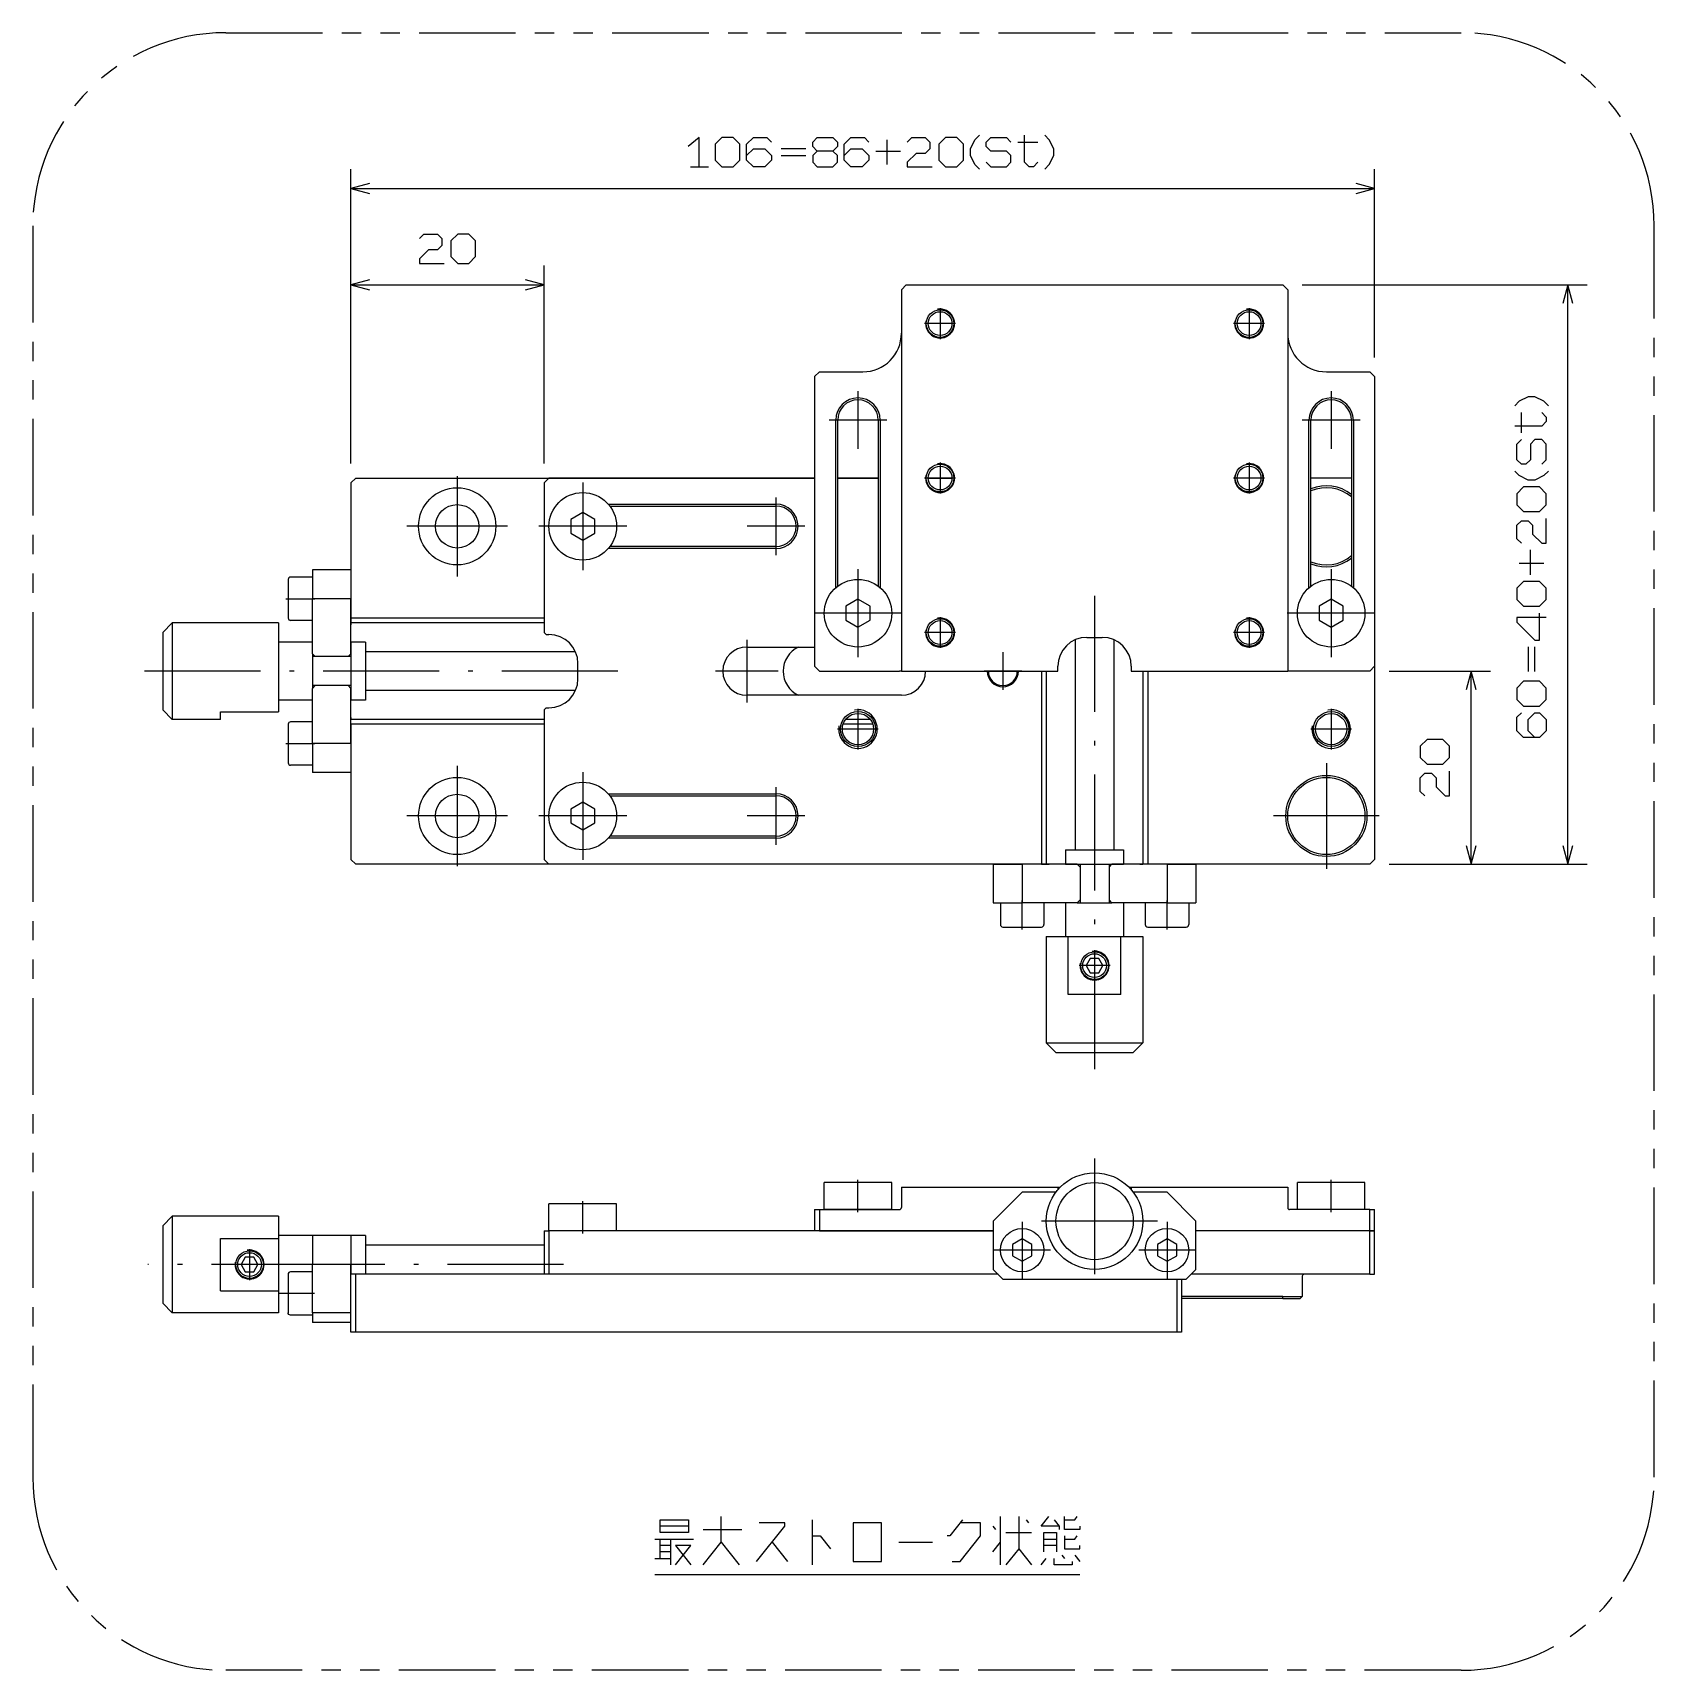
# Model space of a CAD drawing. Extents: x 125 to 569, y 107 to 355.
# Drawn here: x 400.6 to 568.5, y 185.6 to 355.2 of the extents above; entities that cross this region are included whole.
import ezdxf

# ---------------------------------------------------------------- set-up
doc = ezdxf.new("R2010")
doc.units = 0
doc.linetypes.add('DASHDOT', pattern=[18.5, 12, -3, 0.5, -3])
doc.linetypes.add('PHANTOM', pattern=[20, 10, -2, 2, -2, 2, -2])
doc.layers.get('0').update_dxf_attribs({"linetype": 'CONTINUOUS'})

msp = doc.modelspace()

# ---------------------------------------------------------------- linework, layer by layer
at = {"color": 7, "linetype": 'PHANTOM'}
for p, q in [((420.62, 355.17), (548.52, 355.17)), ((400.62, 335.17), (400.62, 205.57)), ((568.52, 205.57), (568.52, 335.17)), ((548.52, 185.57), (420.62, 185.57))]:
    msp.add_line(p, q, dxfattribs=at)
at = {"color": 7}
for p, q in [((433.57, 310.55), (433.57, 341.05)), ((539.57, 321.55), (539.57, 341.05)), ((433.57, 339.05), (539.57, 339.05)), ((433.57, 310.55), (433.57, 331.05)), ((453.57, 310.55), (453.57, 331.05)), ((433.57, 329.05), (453.57, 329.05)), ((490.57, 328.55), (491.07, 329.05)), ((491.07, 329.05), (530.07, 329.05)), ((530.57, 328.55), (530.07, 329.05)), ((532.07, 329.05), (561.57, 329.05)), ((559.57, 269.05), (559.57, 329.05)), ((490.57, 328.55), (490.57, 289.05)), ((530.57, 328.55), (530.57, 289.05)), ((481.57, 319.55), (482.07, 320.05)), ((481.57, 319.55), (481.57, 289.55)), ((482.07, 320.05), (486.57, 320.05)), ((534.57, 320.05), (539.07, 320.05)), ((539.57, 319.55), (539.07, 320.05)), ((539.57, 319.55), (539.57, 289.55)), ((483.77, 297.69), (483.77, 315.05)), ((483.97, 297.85), (483.97, 315.05)), ((488.17, 315.05), (488.17, 297.85)), ((488.37, 315.05), (488.37, 297.69)), ((532.77, 297.69), (532.77, 315.05)), ((532.97, 297.85), (532.97, 315.05)), ((537.17, 315.05), (537.17, 297.85)), ((537.37, 315.05), (537.37, 297.69)), ((433.57, 308.55), (434.07, 309.05)), ((434.07, 309.05), (481.57, 309.05)), ((454.07, 309.05), (453.57, 308.55)), ((481.57, 309.05), (454.07, 309.05)), ((483.97, 309.05), (488.17, 309.05)), ((488.17, 309.05), (483.97, 309.05)), ((493.34, 309.05), (495.8, 309.05)), ((495.8, 309.05), (493.34, 309.05)), ((527.8, 309.05), (525.34, 309.05)), ((537.17, 309.05), (532.97, 309.05)), ((433.57, 308.55), (433.57, 294.55)), ((453.57, 308.55), (453.57, 293.05)), ((539.57, 308.55), (539.57, 269.55)), ((457.57, 305.49), (456.32, 304.77)), ((458.82, 304.77), (457.57, 305.49)), ((460.21, 306.35), (477.57, 306.35)), ((460.37, 306.15), (477.57, 306.15)), ((456.32, 304.77), (456.32, 303.33)), ((458.82, 303.33), (458.82, 304.77)), ((456.32, 303.33), (457.57, 302.61)), ((457.57, 302.61), (458.82, 303.33)), ((477.57, 301.95), (460.37, 301.95)), ((477.57, 301.75), (460.21, 301.75)), ((427.07, 298.55), (427.07, 294.55)), ((429.57, 298.8), (427.32, 298.8)), ((433.57, 299.55), (429.57, 299.55)), ((429.57, 299.55), (429.57, 296.55)), ((433.57, 299.55), (433.57, 296.55)), ((433.57, 296.55), (429.57, 296.55)), ((429.57, 290.85), (429.57, 296.55)), ((433.57, 290.85), (433.57, 296.55)), ((486.07, 296.49), (484.82, 295.77)), ((484.82, 295.77), (484.82, 294.33)), ((487.32, 295.77), (486.07, 296.49)), ((487.32, 294.33), (487.32, 295.77)), ((535.07, 296.49), (533.82, 295.77)), ((533.82, 295.77), (533.82, 294.33)), ((536.32, 295.77), (535.07, 296.49)), ((536.32, 294.33), (536.32, 295.77)), ((414.07, 293.05), (415.07, 294.05)), ((415.07, 294.05), (415.07, 289.05)), ((426.07, 294.05), (415.07, 294.05)), ((426.07, 294.05), (426.07, 289.05)), ((429.57, 294.3), (427.32, 294.3)), ((453.57, 294.55), (433.57, 294.55)), ((433.57, 294.55), (433.57, 294.05)), ((433.57, 294.05), (433.57, 293.85)), ((453.57, 294.05), (433.57, 294.05)), ((433.57, 292.05), (433.57, 293.85)), ((484.82, 294.33), (486.07, 293.61)), ((486.07, 293.61), (487.32, 294.33)), ((533.82, 294.33), (535.07, 293.61)), ((535.07, 293.61), (536.32, 294.33)), ((414.07, 293.05), (414.07, 289.05)), ((426.07, 292.05), (426.07, 286.42)), ((429.57, 292.05), (426.07, 292.05)), ((433.57, 292.05), (433.57, 286.42)), ((435.07, 292.05), (433.57, 292.05)), ((435.07, 292.05), (435.07, 286.42)), ((453.57, 293.05), (453.77, 292.85)), ((453.77, 292.85), (454.07, 292.85)), ((508.57, 292.3), (508.57, 270.55)), ((509.77, 292.55), (511.37, 292.55)), ((512.57, 292.3), (512.57, 270.55)), ((429.57, 290.85), (429.57, 290.55)), ((429.87, 290.55), (429.57, 290.85)), ((429.57, 290.85), (429.57, 287.25)), ((429.87, 290.55), (429.57, 290.55)), ((433.27, 290.55), (429.87, 290.55)), ((433.27, 290.55), (433.57, 290.85)), ((433.57, 290.55), (433.27, 290.55)), ((456.82, 291.05), (435.07, 291.05)), ((474.57, 291.55), (481.57, 291.55)), ((414.07, 289.05), (414.07, 285.05)), ((415.07, 289.05), (415.07, 284.05)), ((426.07, 289.05), (426.07, 284.85)), ((457.07, 288.25), (457.07, 289.85)), ((481.57, 289.55), (482.07, 289.05)), ((482.07, 289.05), (490.37, 289.05)), ((490.57, 289.05), (490.37, 289.05)), ((490.57, 289.05), (506.77, 289.05)), ((505.07, 289.05), (505.07, 269.05)), ((505.57, 289.05), (505.57, 269.05)), ((506.77, 289.05), (506.77, 289.55)), ((514.37, 289.55), (514.37, 289.05)), ((514.37, 289.05), (530.57, 289.05)), ((515.57, 289.05), (515.57, 269.05)), ((516.07, 289.05), (516.07, 269.05)), ((530.77, 289.05), (530.57, 289.05)), ((539.07, 289.05), (530.77, 289.05)), ((539.07, 289.05), (539.57, 289.55)), ((541.07, 289.05), (551.57, 289.05)), ((549.57, 269.05), (549.57, 289.05)), ((429.57, 287.55), (429.57, 287.25)), ((429.57, 287.25), (429.87, 287.55)), ((433.57, 287.55), (429.57, 287.55)), ((429.57, 281.55), (429.57, 287.25)), ((433.27, 287.55), (429.87, 287.55)), ((433.27, 287.55), (433.57, 287.25)), ((433.57, 281.55), (433.57, 287.25)), ((456.82, 287.05), (435.07, 287.05)), ((414.07, 285.05), (415.07, 284.05)), ((426.07, 286.42), (426.07, 286.05)), ((429.57, 286.05), (426.07, 286.05)), ((433.57, 286.42), (433.57, 286.05)), ((433.57, 284.25), (433.57, 286.05)), ((435.07, 286.05), (433.57, 286.05)), ((435.07, 286.42), (435.07, 286.05)), ((453.57, 285.05), (453.77, 285.25)), ((453.57, 285.05), (453.57, 269.55)), ((453.77, 285.25), (454.07, 285.25)), ((490.57, 286.55), (474.57, 286.55)), ((420.07, 284.05), (415.07, 284.05)), ((420.07, 284.05), (420.07, 284.85)), ((420.07, 284.85), (426.07, 284.85)), ((427.07, 283.55), (427.07, 279.55)), ((429.57, 283.8), (427.32, 283.8)), ((433.57, 284.25), (433.57, 284.05)), ((453.57, 284.05), (433.57, 284.05)), ((433.57, 283.55), (433.57, 284.05)), ((433.57, 283.55), (433.57, 269.55)), ((453.57, 283.55), (433.57, 283.55)), ((487.61, 283.55), (484.53, 283.55)), ((487.34, 284.05), (484.79, 284.05)), ((433.57, 281.55), (429.57, 281.55)), ((429.57, 281.55), (429.57, 278.55)), ((433.57, 281.55), (433.57, 278.55)), ((429.57, 279.3), (427.32, 279.3)), ((433.57, 278.55), (429.57, 278.55)), ((457.57, 275.49), (456.32, 274.77)), ((456.32, 274.77), (456.32, 273.33)), ((458.82, 274.77), (457.57, 275.49)), ((458.82, 273.33), (458.82, 274.77)), ((460.21, 276.35), (477.57, 276.35)), ((460.37, 276.15), (477.57, 276.15)), ((456.32, 273.33), (457.57, 272.61)), ((457.57, 272.61), (458.82, 273.33)), ((477.57, 271.75), (460.21, 271.75)), ((477.57, 271.95), (460.37, 271.95)), ((507.57, 270.55), (509.13, 270.55)), ((507.57, 270.55), (507.57, 269.05)), ((509.13, 270.55), (513.57, 270.55)), ((513.57, 270.55), (513.57, 269.05)), ((434.07, 269.05), (433.57, 269.55)), ((454.07, 269.05), (434.07, 269.05)), ((453.57, 269.55), (454.07, 269.05)), ((505.07, 269.05), (454.07, 269.05)), ((500.07, 269.05), (503.07, 269.05)), ((500.07, 269.05), (500.07, 265.05)), ((503.07, 269.05), (503.07, 265.05)), ((508.77, 269.05), (503.07, 269.05)), ((505.07, 269.05), (505.57, 269.05)), ((505.57, 269.05), (505.87, 269.05)), ((507.57, 269.05), (505.87, 269.05)), ((507.57, 269.05), (509.13, 269.05)), ((509.07, 268.75), (508.77, 269.05)), ((509.07, 269.05), (509.07, 265.05)), ((509.07, 268.75), (509.07, 265.35)), ((509.13, 269.05), (513.57, 269.05)), ((512.07, 268.75), (512.37, 269.05)), ((512.07, 269.05), (512.07, 268.75)), ((512.07, 268.75), (512.07, 265.35)), ((518.07, 269.05), (512.37, 269.05)), ((515.27, 269.05), (513.57, 269.05)), ((515.27, 269.05), (515.57, 269.05)), ((516.07, 269.05), (515.57, 269.05)), ((539.07, 269.05), (516.07, 269.05)), ((518.07, 269.05), (521.07, 269.05)), ((518.07, 269.05), (518.07, 265.05)), ((521.07, 269.05), (521.07, 265.05)), ((539.07, 269.05), (539.57, 269.55)), ((541.07, 269.05), (551.57, 269.05)), ((541.07, 269.05), (561.57, 269.05)), ((500.07, 265.05), (503.07, 265.05)), ((500.82, 265.05), (500.82, 262.8)), ((508.77, 265.05), (503.07, 265.05)), ((505.32, 265.05), (505.32, 262.8)), ((507.57, 265.05), (507.57, 261.55)), ((509.07, 265.35), (508.77, 265.05)), ((508.77, 265.05), (509.07, 265.05)), ((508.77, 265.05), (509.13, 265.05)), ((509.13, 265.05), (512.37, 265.05)), ((512.37, 265.05), (512.07, 265.35)), ((512.07, 265.35), (512.07, 265.05)), ((512.07, 265.05), (512.37, 265.05)), ((518.07, 265.05), (512.37, 265.05)), ((513.57, 265.05), (513.57, 261.55)), ((515.82, 265.05), (515.82, 262.8)), ((518.07, 265.05), (521.07, 265.05)), ((520.32, 265.05), (520.32, 262.8)), ((501.07, 262.55), (505.07, 262.55)), ((505.57, 261.55), (505.57, 250.55)), ((505.57, 261.55), (507.85, 261.55)), ((507.57, 261.55), (509.13, 261.55)), ((507.85, 255.55), (507.85, 261.55)), ((507.85, 261.55), (513.28, 261.55)), ((509.13, 261.55), (513.57, 261.55)), ((513.28, 261.55), (515.57, 261.55)), ((513.28, 255.55), (513.28, 261.55)), ((515.57, 261.55), (515.57, 250.55)), ((516.07, 262.55), (520.07, 262.55)), ((510.13, 259.3), (509.7, 258.55)), ((509.7, 258.55), (510.13, 257.8)), ((511, 259.3), (510.13, 259.3)), ((510.13, 257.8), (511, 257.8)), ((511.43, 258.55), (511, 259.3)), ((511, 257.8), (511.43, 258.55)), ((513.28, 255.55), (507.85, 255.55)), ((505.57, 250.55), (506.57, 249.55)), ((505.57, 250.55), (515.57, 250.55)), ((506.57, 249.55), (514.57, 249.55)), ((515.57, 250.55), (514.57, 249.55)), ((482.57, 233.29), (482.57, 236.09)), ((489.57, 236.09), (482.57, 236.09)), ((489.57, 233.29), (489.57, 236.09)), ((531.57, 233.29), (531.57, 236.09)), ((538.57, 236.09), (531.57, 236.09)), ((538.57, 233.29), (538.57, 236.09)), ((490.57, 235.59), (490.57, 233.49)), ((490.57, 235.59), (506.77, 235.59)), ((500.07, 232.09), (503.07, 235.09)), ((506.57, 235.09), (503.07, 235.09)), ((506.77, 235.59), (506.77, 235.34)), ((506.77, 235.59), (507, 235.59)), ((514.14, 235.59), (514.37, 235.59)), ((514.37, 235.59), (514.37, 235.34)), ((514.37, 235.59), (530.57, 235.59)), ((518.07, 235.09), (514.57, 235.09)), ((518.07, 235.09), (521.07, 232.09)), ((530.57, 235.59), (530.57, 233.49)), ((415.07, 232.59), (414.07, 231.59)), ((426.07, 232.59), (415.07, 232.59)), ((415.07, 232.59), (415.07, 222.59)), ((426.07, 232.59), (426.07, 230.3)), ((454.07, 231.09), (454.07, 233.89)), ((461.07, 233.89), (454.07, 233.89)), ((461.07, 231.09), (461.07, 233.89)), ((481.57, 233.29), (482.07, 233.29)), ((481.57, 233.29), (481.57, 231.09)), ((482.07, 233.29), (482.07, 231.09)), ((482.07, 233.29), (490.37, 233.29)), ((489.57, 233.29), (482.57, 233.29)), ((539.07, 233.29), (530.77, 233.29)), ((538.57, 233.29), (531.57, 233.29)), ((539.07, 233.29), (539.57, 233.29)), ((539.07, 231.09), (539.07, 233.29)), ((539.57, 231.09), (539.57, 233.29)), ((414.07, 231.59), (414.07, 223.59)), ((453.57, 231.09), (454.07, 231.09)), ((453.57, 231.09), (453.57, 226.59)), ((454.07, 231.09), (454.07, 226.59)), ((500.07, 231.09), (454.07, 231.09)), ((461.07, 231.09), (454.07, 231.09)), ((482.07, 231.09), (481.57, 231.09)), ((482.07, 231.09), (500.07, 231.09)), ((500.07, 232.09), (500.07, 227.09)), ((521.07, 227.09), (521.07, 232.09)), ((539.07, 231.09), (521.07, 231.09)), ((539.07, 231.09), (521.07, 231.09)), ((539.07, 231.09), (539.57, 231.09)), ((539.07, 226.59), (539.07, 231.09)), ((539.57, 231.09), (539.07, 231.09)), ((539.57, 226.59), (539.57, 231.09)), ((420.07, 224.88), (420.07, 230.3)), ((420.07, 230.3), (426.07, 230.3)), ((426.07, 230.59), (426.07, 229.03)), ((429.57, 230.59), (426.07, 230.59)), ((426.07, 230.3), (426.07, 224.88)), ((426.07, 229.03), (426.07, 224.59)), ((433.57, 230.59), (429.57, 230.59)), ((429.57, 230.59), (429.57, 227.59)), ((433.57, 230.59), (433.57, 227.59)), ((433.57, 230.59), (433.57, 229.03)), ((435.07, 230.59), (433.57, 230.59)), ((433.57, 229.03), (433.57, 226.59)), ((435.07, 230.59), (435.07, 229.03)), ((453.57, 229.59), (435.07, 229.59)), ((435.07, 229.03), (435.07, 226.59)), ((503.07, 230.24), (502.07, 229.67)), ((502.07, 229.67), (502.07, 228.51)), ((504.07, 229.67), (503.07, 230.24)), ((504.07, 228.51), (504.07, 229.67)), ((518.07, 230.24), (517.07, 229.67)), ((517.07, 229.67), (517.07, 228.51)), ((519.07, 229.67), (518.07, 230.24)), ((519.07, 228.51), (519.07, 229.67)), ((422.63, 228.34), (422.2, 227.59)), ((422.2, 227.59), (422.63, 226.84)), ((423.5, 228.34), (422.63, 228.34)), ((423.93, 227.59), (423.5, 228.34)), ((423.5, 226.84), (423.93, 227.59)), ((433.57, 227.59), (429.57, 227.59)), ((429.57, 222.59), (429.57, 227.59)), ((433.57, 226.59), (433.57, 227.59)), ((502.07, 228.51), (503.07, 227.93)), ((503.07, 227.93), (504.07, 228.51)), ((517.07, 228.51), (518.07, 227.93)), ((518.07, 227.93), (519.07, 228.51)), ((422.63, 226.84), (423.5, 226.84)), ((427.07, 226.59), (427.07, 224.59)), ((429.57, 226.84), (427.32, 226.84)), ((434.07, 226.59), (433.57, 226.59)), ((433.57, 220.59), (433.57, 226.59)), ((434.07, 220.59), (434.07, 226.59)), ((500.57, 226.59), (434.07, 226.59)), ((454.07, 226.59), (453.57, 226.59)), ((500.57, 226.59), (454.07, 226.59)), ((500.07, 227.09), (501.07, 226.09)), ((501.07, 226.09), (520.07, 226.09)), ((519.07, 226.09), (519.07, 220.59)), ((519.57, 226.09), (519.57, 220.59)), ((521.07, 227.09), (520.07, 226.09)), ((539.07, 226.59), (520.57, 226.59)), ((532.07, 226.39), (532.07, 224.29)), ((539.07, 226.59), (539.57, 226.59)), ((420.07, 224.88), (426.07, 224.88)), ((426.07, 224.88), (426.07, 222.59)), ((427.07, 224.59), (426.07, 224.59)), ((427.07, 224.59), (427.07, 222.59)), ((530.07, 224.29), (519.57, 224.29)), ((530.07, 224.09), (519.57, 224.09)), ((530.07, 224.29), (532.07, 224.29)), ((530.07, 224.09), (531.87, 224.09)), ((531.87, 224.09), (532.07, 224.29)), ((415.07, 222.59), (414.07, 223.59)), ((426.07, 222.59), (415.07, 222.59)), ((429.57, 222.34), (427.32, 222.34)), ((433.57, 222.59), (429.57, 222.59)), ((429.57, 222.59), (429.57, 221.59)), ((433.57, 221.59), (429.57, 221.59)), ((434.07, 220.59), (433.57, 220.59)), ((519.07, 220.59), (434.07, 220.59)), ((519.57, 220.59), (519.07, 220.59)), ((465.04, 195.49), (509.04, 195.49))]:
    msp.add_line(p, q, dxfattribs=at)
at = {"color": 7, "linetype": 'DASHDOT'}
for p, q in [((494.57, 326.65), (494.57, 323.45)), ((526.57, 326.65), (526.57, 323.45)), ((496.17, 325.05), (492.97, 325.05)), ((528.17, 325.05), (524.97, 325.05)), ((486.07, 318.04), (486.07, 312.06)), ((535.07, 318.04), (535.07, 312.06)), ((489.06, 315.05), (483.08, 315.05)), ((538.06, 315.05), (532.08, 315.05)), ((494.57, 310.65), (494.57, 307.45)), ((526.57, 310.65), (526.57, 307.45)), ((444.57, 309.25), (444.57, 298.85)), ((496.17, 309.05), (492.97, 309.05)), ((528.17, 309.05), (524.97, 309.05)), ((457.57, 308.6), (457.57, 299.5)), ((477.57, 307.04), (477.57, 301.06)), ((449.77, 304.05), (439.37, 304.05)), ((462.12, 304.05), (453.02, 304.05)), ((480.56, 304.05), (474.58, 304.05)), ((486.07, 299.6), (486.07, 290.5)), ((535.07, 299.6), (535.07, 290.5)), ((510.57, 296.84), (510.57, 245.25)), ((426.82, 296.55), (429.82, 296.55)), ((490.62, 295.05), (481.52, 295.05)), ((494.57, 294.65), (494.57, 291.45)), ((526.57, 294.65), (526.57, 291.45)), ((539.62, 295.05), (530.52, 295.05)), ((474.57, 292.3), (474.57, 285.8)), ((496.17, 293.05), (492.97, 293.05)), ((528.17, 293.05), (524.97, 293.05)), ((501.07, 291), (501.07, 287.1)), ((461.2, 289.05), (409.78, 289.05)), ((477.82, 289.05), (471.32, 289.05)), ((503.02, 289.05), (499.12, 289.05)), ((486.07, 285.16), (486.07, 280.94)), ((535.07, 285.16), (535.07, 280.94)), ((426.82, 281.55), (429.82, 281.55)), ((488.17, 283.05), (483.96, 283.05)), ((537.17, 283.05), (532.96, 283.05)), ((444.57, 279.25), (444.57, 268.85)), ((457.57, 278.6), (457.57, 269.5)), ((534.57, 279.51), (534.57, 268.59)), ((477.57, 277.04), (477.57, 271.06)), ((449.77, 274.05), (439.37, 274.05)), ((462.12, 274.05), (453.02, 274.05)), ((480.56, 274.05), (474.58, 274.05)), ((540.03, 274.05), (529.11, 274.05)), ((503.07, 262.3), (503.07, 265.3)), ((518.07, 262.3), (518.07, 265.3)), ((510.57, 260.15), (510.57, 256.95)), ((512.17, 258.55), (508.97, 258.55)), ((510.57, 238.59), (510.57, 225.59)), ((486.07, 233.01), (486.07, 236.37)), ((535.07, 233.01), (535.07, 236.37)), ((457.57, 230.81), (457.57, 234.17)), ((503.07, 232.01), (503.07, 226.16)), ((517.07, 232.09), (504.07, 232.09)), ((518.07, 232.01), (518.07, 226.16)), ((423.07, 229.19), (423.07, 225.99)), ((505.99, 229.09), (500.14, 229.09)), ((520.99, 229.09), (515.14, 229.09)), ((431.12, 227.59), (412.52, 227.59)), ((424.67, 227.59), (421.47, 227.59)), ((455.57, 227.59), (431.57, 227.59)), ((429.79, 224.59), (427.09, 224.59)), ((530.07, 224.07), (530.07, 224.31))]:
    msp.add_line(p, q, dxfattribs=at)
at = {"color": 7}
for points in [[(469.64, 341.28), (469.64, 344.32), (468.48, 343.38)], [(474.54, 342.45), (475.24, 343.15), (476.41, 343.15), (477.11, 342.45), (477.11, 341.98), (476.41, 341.28), (475.24, 341.28), (474.54, 341.98), (474.54, 343.62), (475.24, 344.32), (476.64, 344.32), (477.11, 343.85)], [(481.84, 342.92), (481.38, 342.45), (481.38, 341.75), (481.84, 341.28), (483.48, 341.28), (483.94, 341.75), (483.94, 342.45), (483.48, 342.92), (481.84, 342.92), (481.38, 343.38), (481.38, 343.85), (481.84, 344.32), (483.48, 344.32), (483.94, 343.85), (483.94, 343.38), (483.48, 342.92)], [(484.64, 342.45), (485.34, 343.15), (486.51, 343.15), (487.21, 342.45), (487.21, 341.98), (486.51, 341.28), (485.34, 341.28), (484.64, 341.98), (484.64, 343.62), (485.34, 344.32), (486.74, 344.32), (487.21, 343.85)], [(491.18, 343.85), (491.64, 344.32), (493.04, 344.32), (493.51, 343.85), (493.51, 343.15), (493.04, 342.68), (492.11, 342.68), (491.18, 341.75), (491.18, 341.28), (493.74, 341.28)], [(498.64, 341.05), (498.18, 341.52), (497.71, 342.45), (497.71, 343.15), (498.18, 344.08), (498.64, 344.55)], [(499.34, 341.75), (499.81, 341.28), (501.44, 341.28), (501.91, 341.75), (501.91, 342.45), (501.44, 342.92), (499.81, 342.92), (499.34, 343.38), (499.34, 343.85), (499.81, 344.32), (501.44, 344.32), (501.91, 343.85)], [(504.71, 341.75), (504.24, 341.28), (503.78, 341.28), (503.31, 341.75), (503.31, 344.55)], [(505.41, 341.05), (505.88, 341.52), (506.34, 342.45), (506.34, 343.15), (505.88, 344.08), (505.41, 344.55)], [(480.68, 343.15), (478.11, 343.15)], [(487.91, 342.92), (490.48, 342.92)], [(489.08, 341.52), (489.08, 344.08)], [(502.61, 343.85), (504.71, 343.85)], [(468.71, 341.28), (470.58, 341.28)], [(478.11, 342.45), (480.68, 342.45)], [(435.5, 339.57), (433.57, 339.05), (435.5, 338.53)], [(537.64, 338.53), (539.57, 339.05), (537.64, 339.57)], [(440.65, 333.85), (441.12, 334.32), (442.52, 334.32), (442.98, 333.85), (442.98, 333.15), (442.52, 332.68), (441.58, 332.68), (440.65, 331.75), (440.65, 331.28), (443.22, 331.28)], [(435.5, 329.57), (433.57, 329.05), (435.5, 328.53)], [(451.64, 328.53), (453.57, 329.05), (451.64, 329.57)], [(560.08, 327.12), (559.57, 329.05), (559.05, 327.12)], [(557.57, 316.53), (557.1, 317), (556.17, 317.47), (555.47, 317.47), (554.53, 317), (554.07, 316.53)], [(556.87, 315.83), (557.33, 315.37), (557.33, 314.9), (556.87, 314.43), (554.07, 314.43)], [(554.77, 313.73), (554.77, 315.83)], [(556.87, 310.47), (557.33, 310.93), (557.33, 312.57), (556.87, 313.03), (556.17, 313.03), (555.7, 312.57), (555.7, 310.93), (555.23, 310.47), (554.77, 310.47), (554.3, 310.93), (554.3, 312.57), (554.77, 313.03)], [(557.57, 309.77), (557.1, 309.3), (556.17, 308.83), (555.47, 308.83), (554.53, 309.3), (554.07, 309.77)], [(554.77, 302.3), (554.3, 302.77), (554.3, 304.17), (554.77, 304.63), (555.47, 304.63), (555.93, 304.17), (555.93, 303.23), (556.87, 302.3), (557.33, 302.3), (557.33, 304.87)], [(557.1, 300.2), (554.53, 300.2)], [(555.7, 299.03), (555.7, 301.6)], [(557.33, 294.6), (554.3, 294.6), (554.3, 294.13), (556.17, 292.27), (556.63, 292.27), (556.63, 295.07)], [(555.47, 291.57), (555.47, 289)], [(556.17, 289), (556.17, 291.57)], [(550.08, 287.12), (549.57, 289.05), (549.05, 287.12)], [(556.17, 282.17), (555.47, 282.87), (555.47, 284.03), (556.17, 284.73), (556.63, 284.73), (557.33, 284.03), (557.33, 282.87), (556.63, 282.17), (555, 282.17), (554.3, 282.87), (554.3, 284.27), (554.77, 284.73)], [(544.77, 276.13), (544.3, 276.6), (544.3, 278), (544.77, 278.47), (545.47, 278.47), (545.93, 278), (545.93, 277.07), (546.87, 276.13), (547.33, 276.13), (547.33, 278.7)], [(549.05, 270.98), (549.57, 269.05), (550.08, 270.98)], [(559.05, 270.98), (559.57, 269.05), (560.08, 270.98)], [(427.32, 226.84), (427.19, 226.8), (427.14, 226.76), (427.08, 226.66), (427.07, 226.58)], [(427.32, 222.34), (427.19, 222.37), (427.14, 222.42), (427.08, 222.52), (427.07, 222.59)], [(468.51, 200.49), (465.57, 200.49)], [(470.04, 200.16), (474.04, 200.16)], [(471.91, 198.83), (471.91, 201.49)], [(475.57, 196.83), (478.51, 200.49), (478.51, 200.83), (475.84, 200.83)], [(481.37, 196.49), (481.37, 201.16)], [(496.91, 201.16), (495.57, 199.49), (495.31, 199.49)], [(495.84, 196.83), (496.64, 196.83), (498.77, 199.49), (498.77, 200.83), (496.64, 200.83)], [(500.04, 200.49), (500.31, 200.16)], [(500.84, 196.49), (500.84, 201.49)], [(502.71, 201.49), (502.71, 198.16), (504.04, 196.49)], [(503.77, 200.83), (503.51, 201.16)], [(506.91, 200.49), (505.04, 200.49), (505.84, 201.49)], [(506.37, 201.16), (506.91, 200.49), (506.91, 200.16)], [(509.04, 200.49), (509.04, 200.16), (507.44, 200.16), (507.44, 201.49)], [(507.44, 201.16), (508.51, 201.16), (508.77, 201.49)], [(465.04, 199.16), (469.04, 199.16)], [(465.57, 197.16), (465.57, 199.16)], [(466.64, 198.49), (465.57, 198.49)], [(466.64, 199.16), (466.64, 196.49)], [(467.17, 196.49), (468.77, 198.49), (467.17, 198.49), (468.77, 196.49)], [(470.04, 196.49), (471.91, 198.83), (473.77, 196.49)], [(477.17, 198.83), (478.77, 196.83)], [(481.37, 199.49), (482.17, 199.49), (483.24, 198.16)], [(490.31, 198.83), (493.77, 198.83)], [(500.04, 197.83), (500.84, 198.83)], [(501.37, 199.83), (504.04, 199.83)], [(505.31, 197.83), (505.31, 199.83), (506.64, 199.83), (506.64, 197.83)], [(505.31, 199.16), (506.64, 199.16)], [(506.64, 198.49), (505.31, 198.49)], [(507.44, 199.16), (508.51, 199.16), (508.77, 199.49)], [(507.44, 199.49), (507.44, 198.16), (509.04, 198.16), (509.04, 198.49)], [(465.04, 197.16), (466.64, 197.16)], [(466.64, 197.83), (465.57, 197.83)], [(502.71, 198.16), (501.37, 196.49)], [(505.04, 196.49), (505.57, 197.16)], [(508.24, 196.83), (508.24, 196.49), (506.37, 196.49), (506.37, 197.16)], [(507.17, 197.49), (507.44, 197.16)], [(508.51, 197.49), (509.04, 196.83)]]:
    msp.add_lwpolyline(points, dxfattribs=at)
for points in [[(471.28, 341.98), (471.98, 341.28), (473.14, 341.28), (473.84, 341.98), (473.84, 343.62), (473.14, 344.32), (471.98, 344.32), (471.28, 343.62)], [(494.44, 341.98), (495.14, 341.28), (496.31, 341.28), (497.01, 341.98), (497.01, 343.62), (496.31, 344.32), (495.14, 344.32), (494.44, 343.62)], [(443.92, 331.98), (444.62, 331.28), (445.78, 331.28), (446.48, 331.98), (446.48, 333.62), (445.78, 334.32), (444.62, 334.32), (443.92, 333.62)], [(556.63, 305.57), (557.33, 306.27), (557.33, 307.43), (556.63, 308.13), (555, 308.13), (554.3, 307.43), (554.3, 306.27), (555, 305.57)], [(556.63, 295.77), (557.33, 296.47), (557.33, 297.63), (556.63, 298.33), (555, 298.33), (554.3, 297.63), (554.3, 296.47), (555, 295.77)], [(556.63, 285.43), (557.33, 286.13), (557.33, 287.3), (556.63, 288), (555, 288), (554.3, 287.3), (554.3, 286.13), (555, 285.43)], [(546.63, 279.4), (547.33, 280.1), (547.33, 281.27), (546.63, 281.97), (545, 281.97), (544.3, 281.27), (544.3, 280.1), (545, 279.4)], [(465.57, 199.83), (465.57, 201.16), (468.51, 201.16), (468.51, 199.83)], [(485.57, 196.83), (488.51, 196.83), (488.51, 200.83), (485.57, 200.83)]]:
    msp.add_lwpolyline(points, close=True, dxfattribs=at)
for centre, radius in [((494.57, 325.05), 1.43), ((494.57, 325.05), 1.23), ((526.57, 325.05), 1.43), ((526.57, 325.05), 1.23), ((494.57, 309.05), 1.43), ((526.57, 309.05), 1.43), ((494.57, 309.05), 1.23), ((526.57, 309.05), 1.23), ((444.57, 304.05), 4), ((457.57, 304.05), 3.5), ((444.57, 304.05), 2.25), ((486.07, 295.05), 3.5), ((535.07, 295.05), 3.5), ((494.57, 293.05), 1.43), ((494.57, 293.05), 1.23), ((526.57, 293.05), 1.43), ((526.57, 293.05), 1.23), ((486.07, 283.05), 1.82), ((486.07, 283.05), 1.62), ((535.07, 283.05), 1.82), ((535.07, 283.05), 1.62), ((534.57, 274.05), 4.2), ((444.57, 274.05), 4), ((457.57, 274.05), 3.5), ((534.57, 274.05), 4), ((444.57, 274.05), 2.25), ((510.57, 258.55), 1.43), ((510.57, 258.55), 1.23), ((510.57, 232.09), 5), ((510.57, 232.09), 4), ((503.07, 229.09), 2.25), ((518.07, 229.09), 2.25), ((423.07, 227.59), 1.43), ((423.07, 227.59), 1.23)]:
    msp.add_circle(centre, radius, dxfattribs=at)
at = {"color": 7, "linetype": 'PHANTOM'}
for centre, start, end in [((420.62, 335.17), 90, 180), ((548.52, 335.17), 0, 90), ((420.62, 205.57), 180, 270), ((548.52, 205.57), 270, 360)]:
    msp.add_arc(centre, 20, start, end, dxfattribs=at)
at = {"color": 7}
for centre, radius, start, end in [((494.57, 325.05), 1.5, 170, 100), ((526.57, 325.05), 1.5, 170, 100), ((486.57, 324.05), 4, 270, 360), ((534.57, 324.05), 4, 180, 270), ((486.07, 315.05), 2.3, 360, 180), ((486.07, 315.05), 2.1, 0, 180), ((535.07, 315.05), 2.3, 360, 180), ((535.07, 315.05), 2.1, 0, 180), ((494.57, 309.05), 1.5, 170, 100), ((526.57, 309.05), 1.5, 170, 100), ((534.57, 304.05), 4.2, 51.7534, 112.3927), ((534.57, 304.05), 4, 49.4584, 113.5782), ((477.57, 304.05), 2.3, 270, 90), ((477.57, 304.05), 2.1, 270, 90), ((534.57, 304.05), 4, 246.4218, 310.5416), ((534.57, 304.05), 4.2, 247.6073, 308.2466), ((427.32, 298.55), 0.25, 90, 180), ((427.32, 294.55), 0.25, 180, 270), ((494.57, 293.05), 1.5, 170, 100), ((526.57, 293.05), 1.5, 170, 100), ((454.07, 289.85), 3, 0, 90), ((509.77, 289.55), 3, 90, 180), ((511.37, 289.55), 3, 0, 90), ((474.57, 289.05), 2.5, 90, 270), ((481.07, 289.05), 2.75, 114.6202, 245.3803), ((490.57, 289.05), 2.5, 270, 0), ((501.07, 289.05), 1.62, 180.0001, 359.9999), ((501.07, 289.05), 1.5, 180, 0), ((454.07, 288.25), 3, 270, 0), ((486.07, 283.05), 2, 170, 100), ((535.07, 283.05), 2, 170, 100), ((427.32, 283.55), 0.25, 90, 180), ((427.32, 279.55), 0.25, 180, 270), ((477.57, 274.05), 2.3, 270, 90), ((477.57, 274.05), 2.1, 270, 90), ((501.07, 262.8), 0.25, 180, 270), ((505.07, 262.8), 0.25, 270, 360), ((516.07, 262.8), 0.25, 180, 270), ((520.07, 262.8), 0.25, 270, 360), ((510.57, 258.55), 1.5, 170, 100), ((490.37, 233.49), 0.2, 270, 360), ((530.77, 233.49), 0.2, 180, 270), ((423.07, 227.59), 1.5, 170, 100), ((532.27, 226.39), 0.2, 90, 180)]:
    msp.add_arc(centre, radius, start, end, dxfattribs=at)

doc.saveas('drawing.dxf')
